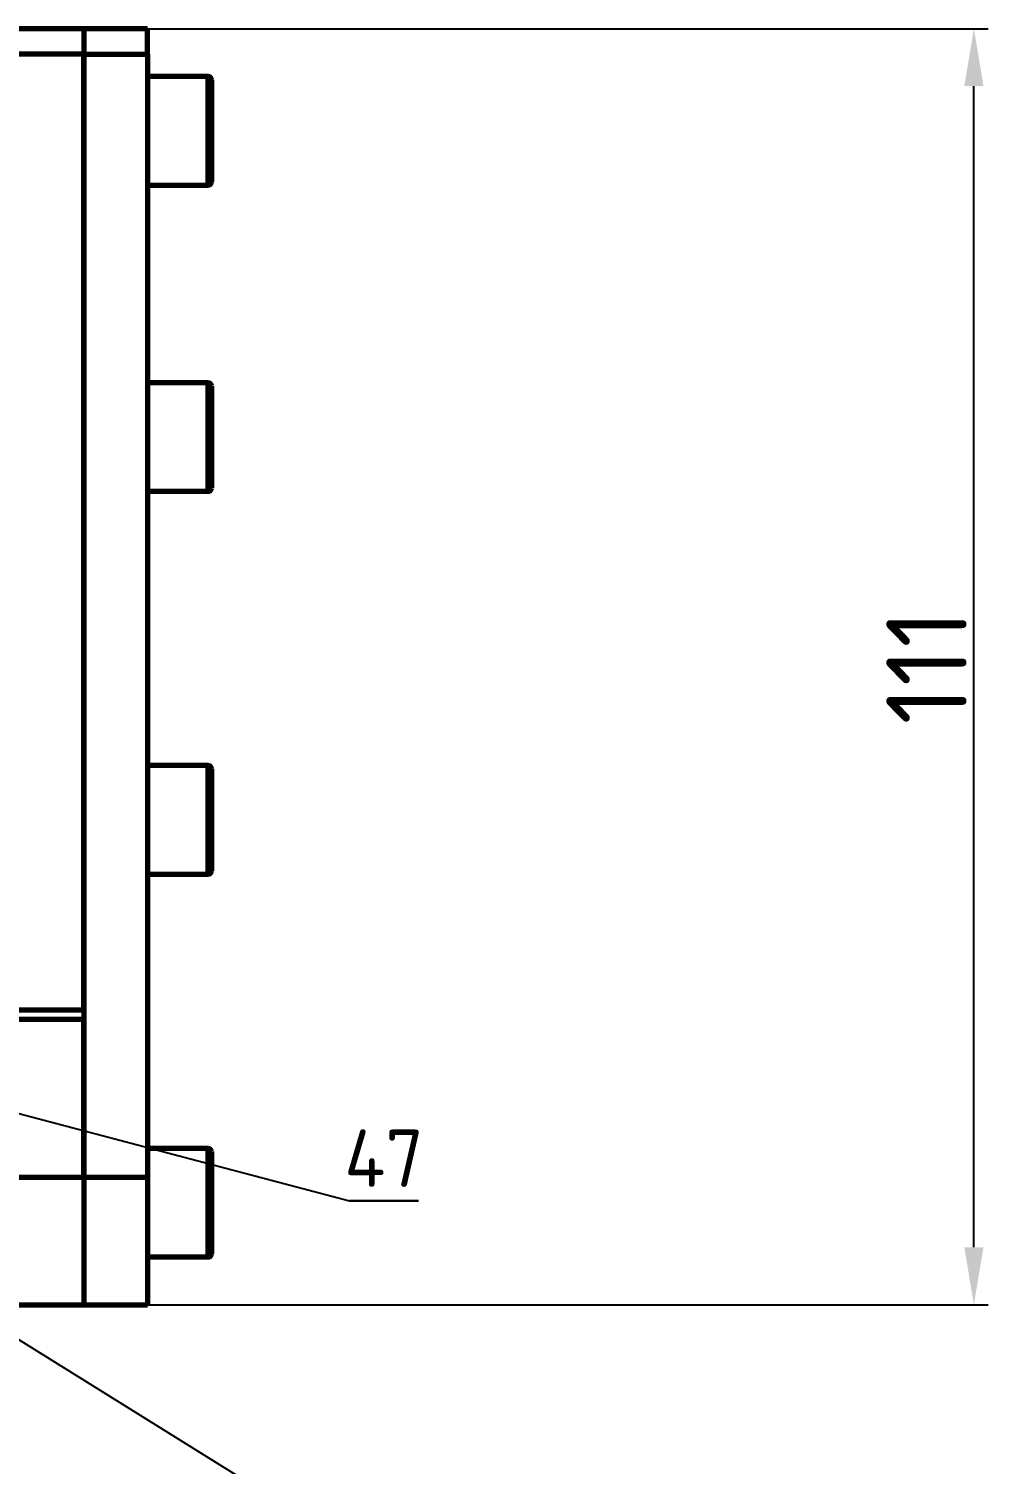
# Model space of a CAD drawing. Header units: millimetres. Extents: x -419 to 9215, y 1224 to 3301.
# Drawn here: x 399.8 to 483.3, y 1743.8 to 1868.8 of the extents above; entities that cross this region are included whole.
import ezdxf

# ---------------------------------------------------------------- set-up
doc = ezdxf.new("R2010")
doc.units = ezdxf.units.MM
doc.layers.add('0.3mm', color=240, linetype='Continuous', lineweight=30)
doc.layers.add('0.7mm', color=7, linetype='Continuous', lineweight=70)
doc.styles.get("Standard").update_dxf_attribs({"font": 'arial.ttf'})
doc.dimstyles.new('ISO-25', dxfattribs={"dimtxt": 2.5, "dimasz": 5, "dimexe": 1.25, "dimexo": 0.625, "dimtad": 1, "dimdec": 0, "dimtxsty": 'Standard', "dimcen": 2.5, "dimadec": 0, "dimazin": 0, "dimtfac": 1, "dimtdec": 0, "dimtmove": 0, "dimatfit": 3, "dimfxl": 1, "dimarcsym": 0})
doc.dimstyles.new('SLDDIMSTYLE0', dxfattribs={"dimtxt": 0.18, "dimasz": 3.302, "dimexe": 0, "dimexo": 0.0625, "dimgap": 0, "dimtad": 0, "dimtih": 1, "dimtoh": 1, "dimdec": 0, "dimrnd": 1e-09, "dimzin": 0, "dimdsep": 46, "dimtxsty": 'Standard', "dimsah": 1, "dimcen": 0.09, "dimadec": 0, "dimazin": 0, "dimtfac": 3.302, "dimtdec": 0, "dimtofl": 0, "dimtmove": 0, "dimatfit": 3, "dimfxl": 1, "dimfrac": 2, "dimtolj": 1, "dimtzin": 0, "dimarcsym": 0})

# ---------------------------------------------------------------- blocks, each defined once
blk = doc.blocks.new('*D74')
at = {"layer": '0.3mm', "color": 0, "lineweight": -2, "transparency": 16777216}
for p, q in [((405.24, 1868.81), (483.32, 1868.81)), ((482.07, 1762.7), (482.07, 1863.81)), ((405.24, 1757.7), (483.32, 1757.7))]:
    blk.add_line(p, q, dxfattribs=at)
at = {"layer": '0.3mm', "color": 0, "lineweight": 211, "transparency": 16777216}
for points in [[(481.24, 1863.81), (482.91, 1863.81), (482.07, 1868.81)], [(481.24, 1762.7), (482.91, 1762.7), (482.07, 1757.7)]]:
    blk.add_solid(points, dxfattribs=at)
at = {"layer": 'Defpoints', "color": 0, "lineweight": 211, "transparency": 16777216}
for p in [(404.61, 1868.81), (482.07, 1868.81), (404.61, 1757.7)]:
    blk.add_point(p, dxfattribs=at)
at = {"layer": '0.3mm', "color": 0, "transparency": 16777216, "insert": (477.95, 1813.25), "char_height": 2.5, "attachment_point": 5, "rotation": 90}
blk.add_mtext('{\\fTCVN 7284|b0|i0|c0|p34;\\H2.8x;111}', dxfattribs=at)

msp = doc.modelspace()

# ---------------------------------------------------------------- linework, layer by layer
at = {"layer": '0.3mm'}
msp.add_line((433.74, 1766.76), (427.74, 1766.76), dxfattribs=at)
at = {"layer": '0.7mm', "color": 7, "linetype": 'Continuous', "lineweight": 70}
for p, q in [((404.61, 1868.81), (395.72, 1868.81)), ((410.17, 1868.81), (404.61, 1868.81)), ((404.61, 1868.81), (404.61, 1866.59)), ((410.17, 1866.59), (410.17, 1868.81)), ((404.61, 1866.59), (395.72, 1866.59)), ((404.61, 1866.59), (404.61, 1768.81)), ((404.61, 1866.59), (410.17, 1866.59)), ((404.61, 1783.34), (404.61, 1866.59)), ((410.17, 1866.59), (410.17, 1768.81)), ((415.44, 1864.64), (410.17, 1864.64)), ((415.72, 1864.36), (415.72, 1863.95)), ((415.72, 1863.95), (415.72, 1855.48)), ((410.17, 1855.2), (415.44, 1855.2)), ((415.44, 1837.98), (410.17, 1837.98)), ((415.72, 1837.7), (415.72, 1837.28)), ((415.72, 1837.28), (415.72, 1828.81)), ((410.17, 1828.53), (415.44, 1828.53)), ((415.44, 1804.64), (410.17, 1804.64)), ((415.72, 1804.36), (415.72, 1803.95)), ((415.72, 1803.95), (415.72, 1795.48)), ((410.17, 1795.2), (415.44, 1795.2)), ((404.61, 1782.55), (345.56, 1782.55)), ((404.61, 1783.34), (395.72, 1783.34)), ((404.61, 1768.81), (404.61, 1782.55)), ((415.44, 1771.31), (410.17, 1771.31)), ((415.72, 1771.03), (415.72, 1770.62)), ((415.72, 1770.62), (415.72, 1762.14)), ((391.28, 1768.81), (404.61, 1768.81)), ((404.61, 1768.81), (410.17, 1768.81)), ((404.61, 1768.81), (404.61, 1757.7)), ((410.17, 1768.81), (410.17, 1757.7)), ((410.17, 1761.86), (415.44, 1761.86)), ((277.06, 1757.7), (404.61, 1757.7)), ((404.61, 1757.7), (410.17, 1757.7))]:
    msp.add_line(p, q, dxfattribs=at)
at = {"layer": '0.7mm', "color": 8, "linetype": 'Continuous', "lineweight": 70}
for p, q in [((415.44, 1864.2), (415.44, 1864.64)), ((415.44, 1855.2), (415.44, 1864.2)), ((415.44, 1837.54), (415.44, 1837.98)), ((415.44, 1828.53), (415.44, 1837.54)), ((415.44, 1804.2), (415.44, 1804.64)), ((415.44, 1795.2), (415.44, 1804.2)), ((415.44, 1770.87), (415.44, 1771.31)), ((415.44, 1761.86), (415.44, 1770.87))]:
    msp.add_line(p, q, dxfattribs=at)
at = {"layer": '0.7mm', "color": 7, "linetype": 'Continuous', "lineweight": 70}
for centre, start, end in [((415.44, 1864.36), 360, 90), ((415.44, 1855.48), 270, 0), ((415.44, 1837.7), 360, 90), ((415.44, 1828.81), 270, 0), ((415.44, 1804.36), 360, 90), ((415.44, 1795.48), 270, 0), ((415.44, 1771.03), 360, 90), ((415.44, 1762.14), 270, 0)]:
    msp.add_arc(centre, 0.278, start, end, dxfattribs=at)

# ---------------------------------------------------------------- texts
at = {"layer": '0.3mm', "insert": (430.74, 1770.46), "char_height": 5, "attachment_point": 5}
msp.add_mtext_dynamic_manual_height_columns('{\\fTCVN 7284|b0|i0|c0|p34;47}', width=10.3446, gutter_width=12.5, heights=[0], dxfattribs=at)

# ---------------------------------------------------------------- dimensions: what is measured, and where the dimension line sits
at = {"layer": '0.3mm'}
dim = msp.add_linear_dim(base=(482.07, 1868.81), p1=(404.61, 1757.7), p2=(404.61, 1868.81), angle=90, text='{\\fTCVN 7284|b0|i0|c0|p34;\\H2.8x;<>}', dimstyle='ISO-25', dxfattribs=at)
dim.commit()
dim.dimension.update_dxf_attribs({"geometry": '*D74', "text_midpoint": (477.95, 1813.25)})

# ---------------------------------------------------------------- leaders
for points in [[(285.94, 1824.96), (427.34, 1737)], [(382.59, 1778.67), (427.74, 1766.76)]]:
    msp.add_leader(points, dimstyle='SLDDIMSTYLE0', dxfattribs=at)

doc.saveas('drawing.dxf')
